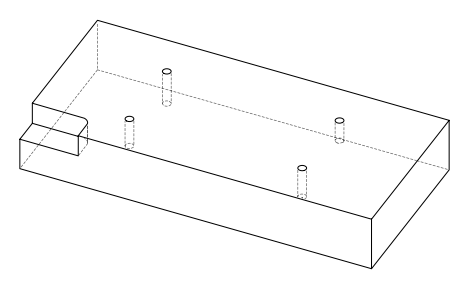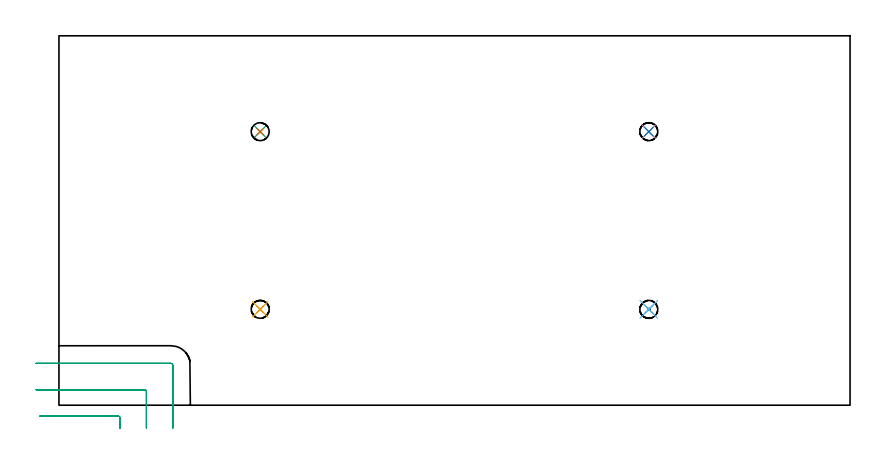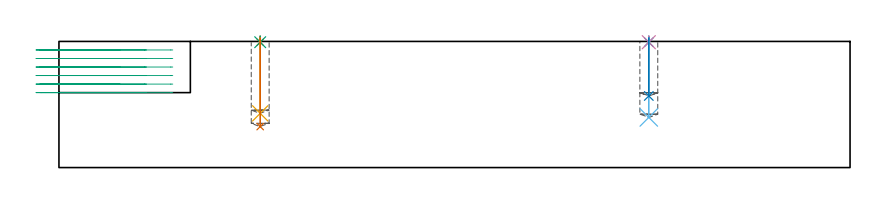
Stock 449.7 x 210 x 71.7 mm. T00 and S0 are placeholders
(PLAN: 9 operations, 2 tool changes, 4.2 min)
(1 SPOT_DRILL | STEP1POCKET | NXT0321_9005460120000 | 0.03 min | 2 mm3)
(2 SPOT_DRILL_1 | STEP1POCKET_1 | NXT0321_9005460120000 | 0.03 min | 1 mm3)
(3 SPOT_DRILL_2 | STEP1POCKET_2 | NXT0321_9005460120000 | 0.03 min | 1 mm3)
(4 SPOT_DRILL_3 | STEP1POCKET_3 | NXT0321_9005460120000 | 0.03 min | 1 mm3)
(5 DRILL_BLIND_HOLE_INTO_CENTER | STEP1POCKET | NXT0301_073 | 0.17 min | 3222 mm3)
(6 DRILL_BLIND_HOLE_INTO_CENTER_1 | STEP1POCKET_1 | NXT0301_073 | 0.18 min | 3410 mm3)
(7 DRILL_BLIND_HOLE_INTO_CENTER_2 | STEP1POCKET_2 | NXT0301_073 | 0.2 min | 3832 mm3)
(8 DRILL_BLIND_HOLE_INTO_CENTER_3 | STEP1POCKET_3 | NXT0301_073 | 0.13 min | 2417 mm3)
(9 MILL_CORNER_NOTCH_RECTANGULAR | CORNER_NOTCH_RECTANGULAR | UGT0201_136 | Follow Part, ap 5, ae 75% | 3.43 min | 72718 mm3)
(TOOL NXT0321_9005460120000 | NC Spot Drill, 142deg, 12mm, Carbide, Uncoated | D12 PA142 FL30 Z2)
(TOOL NXT0301_073 | Carbide Drill 10.2mm [860.1-1020-031A1-MM 2214] | D10.2 PA140 FL55 Z2)
(TOOL UGT0201_136 | Carbide End Mill 20.0 | D20 FL30 Z4)
(OP 1 SPOT_DRILL)
G17 G21 G94 G90
T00 M6
G54
G17 G0 G90 X114.4 Y54.5 S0 M3
G43 Z81.7 H0
G94 G81 G98 Z71.261 F250. R74.7
G80
M5
M2
(OP 2 SPOT_DRILL_1)
G17 G21 G94 G90
T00 M6
G54
G17 G0 G90 X335.3 Y54.5 S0 M3
G43 Z81.7 H0
G94 G81 G98 Z71.261 F250. R74.7
G80
M5
M2
(OP 3 SPOT_DRILL_2)
G17 G21 G94 G90
T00 M6
G54
G17 G0 G90 X114.4 Y155.5 S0 M3
G43 Z81.7 H0
G94 G81 G98 Z71.261 F250. R74.7
G80
M5
M2
(OP 4 SPOT_DRILL_3)
G17 G21 G94 G90
T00 M6
G54
G17 G0 G90 X335.3 Y155.5 S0 M3
G43 Z81.7 H0
G94 G81 G98 Z71.261 F250. R74.7
G80
M5
M2
(OP 5 DRILL_BLIND_HOLE_INTO_CENTER)
G17 G21 G94 G90
T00 M6
G54
G17 G0 G90 X114.4 Y54.5 S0 M3
G43 Z81.7 H1
G94 G81 G98 Z30.8 F250. R73.7
G80
M5
M2
(OP 6 DRILL_BLIND_HOLE_INTO_CENTER_1)
G17 G21 G94 G90
T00 M6
G54
G17 G0 G90 X335.3 Y54.5 S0 M3
G43 Z81.7 H1
G94 G81 G98 Z28.5 F250. R73.7
G80
M5
M2
(OP 7 DRILL_BLIND_HOLE_INTO_CENTER_2)
G17 G21 G94 G90
T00 M6
G54
G17 G0 G90 X114.4 Y155.5 S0 M3
G43 Z81.7 H1
G94 G81 G98 Z23.3 F250. R73.7
G80
M5
M2
(OP 8 DRILL_BLIND_HOLE_INTO_CENTER_3)
G17 G21 G94 G90
T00 M6
G54
G17 G0 G90 X335.3 Y155.5 S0 M3
G43 Z81.7 H1
G94 G81 G98 Z40.7 F250. R73.7
G80
M5
M2
(OP 9 MILL_CORNER_NOTCH_RECTANGULAR)
G17 G21 G94 G90
T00 M6
G54
G17 G0 G90 X34.7 Y-13. S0 M3
G43 Z81.7 H0
Z66.85
G94 G1 Y-10. F250.
Y-7.195 F500.
G3 X33.705 Y-6.2 R1.
G1 X-7.846
X-10.846 F250.
G0 Z81.7
X49.7 Y-13.
Z66.85
G1 Y-10.
Y7.805 F500.
G3 X48.705 Y8.8 R1.
G1 X-10.
X-13. F250.
G0 Z81.7
X64.7 Y-13.
Z66.85
G1 Y-10.
Y22.7 F500.
G3 X63.6 Y23.8 R1.1
G1 X-10.
X-13. F250.
G0 Z81.7
X34.7 Y-13.
Z62.
G1 Y-10.
Y-7.195 F500.
G3 X33.705 Y-6.2 R1.
G1 X-7.846
X-10.846 F250.
G0 Z81.7
X49.7 Y-13.
Z62.
G1 Y-10.
Y7.805 F500.
G3 X48.705 Y8.8 R1.
G1 X-10.
X-13. F250.
G0 Z81.7
X64.7 Y-13.
Z62.
G1 Y-10.
Y22.7 F500.
G3 X63.6 Y23.8 R1.1
G1 X-10.
X-13. F250.
G0 Z81.7
X34.7 Y-13.
Z57.15
G1 Y-10.
Y-7.195 F500.
G3 X33.705 Y-6.2 R1.
G1 X-7.846
X-10.846 F250.
G0 Z81.7
X49.7 Y-13.
Z57.15
G1 Y-10.
Y7.805 F500.
G3 X48.705 Y8.8 R1.
G1 X-10.
X-13. F250.
G0 Z81.7
X64.7 Y-13.
Z57.15
G1 Y-10.
Y22.7 F500.
G3 X63.6 Y23.8 R1.1
G1 X-10.
X-13. F250.
G0 Z81.7
X34.7 Y-13.
Z52.3
G1 Y-10.
Y-7.195 F500.
G3 X33.705 Y-6.2 R1.
G1 X-7.846
X-10.846 F250.
G0 Z81.7
X49.7 Y-13.
Z52.3
G1 Y-10.
Y7.805 F500.
G3 X48.705 Y8.8 R1.
G1 X-10.
X-13. F250.
G0 Z81.7
X64.7 Y-13.
Z52.3
G1 Y-10.
Y22.7 F500.
G3 X63.6 Y23.8 R1.1
G1 X-10.
X-13. F250.
G0 Z81.7
X34.7 Y-13.
Z47.45
G1 Y-10.
Y-7.195 F500.
G3 X33.705 Y-6.2 R1.
G1 X-7.846
X-10.846 F250.
G0 Z81.7
X49.7 Y-13.
Z47.45
G1 Y-10.
Y7.805 F500.
G3 X48.705 Y8.8 R1.
G1 X-10.
X-13. F250.
G0 Z81.7
X64.7 Y-13.
Z47.45
G1 Y-10.
Y22.7 F500.
G3 X63.6 Y23.8 R1.1
G1 X-10.
X-13. F250.
G0 Z81.7
X34.7 Y-13.
Z42.6
G1 Y-10.
Y-7.195 F500.
G3 X33.705 Y-6.2 R1.
G1 X-7.846
X-10.846 F250.
G0 Z81.7
X49.7 Y-13.
Z42.6
G1 Y-10.
Y7.805 F500.
G3 X48.705 Y8.8 R1.
G1 X-10.
X-13. F250.
G0 Z81.7
X64.7 Y-13.
Z42.6
G1 Y-10.
Y22.7 F500.
G3 X63.6 Y23.8 R1.1
G1 X-10.
X-13. F250.
G0 Z81.7
M5
M2
